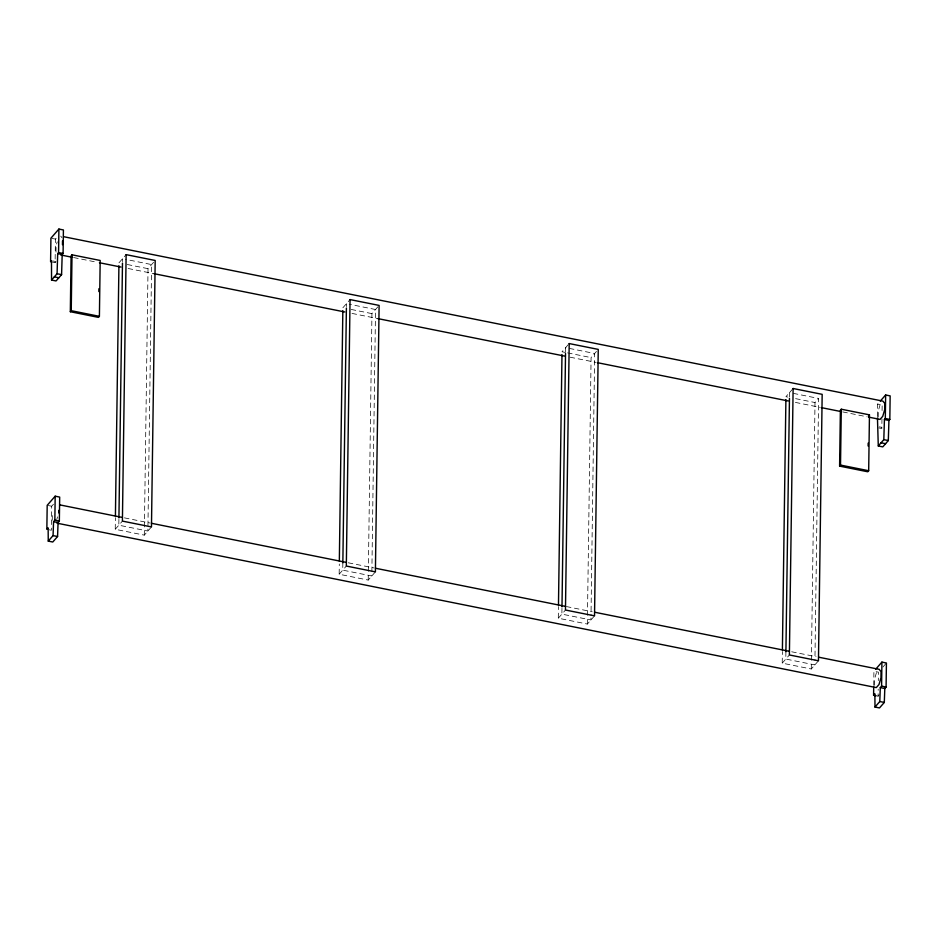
<?xml version="1.0" encoding="UTF-8"?>
<svg xmlns="http://www.w3.org/2000/svg" width="937" height="937" viewBox="0 0 937 937"><rect width="100%" height="100%" fill="white"/><g stroke="black" fill="none" stroke-linecap="round" stroke-linejoin="round"><path stroke-width="0.7" stroke-dasharray="4.68 3.51" d="M53.468 504.2L51.687 506.226L51.359 530.248L47.974 529.581M50.586 261.716L55.096 262.618L55.424 239.099L57.192 237.073M52.249 520.293L52.331 514.003M55.997 252.088L56.079 245.799L57.251 241.828M151.466 526.934L144.298 535.132L115.239 529.3L115.392 517.646M118.905 519.367L118.823 525.2L147.882 531.033L151.607 264.574L125.312 259.291M122.501 261.646L122.536 258.741M144.298 535.132L148.023 268.673L155.191 260.474M375.397 571.875L368.218 580.073L339.159 574.24L339.299 564.039M342.848 562.856L342.743 570.141L371.802 575.974L371.848 573.057M346.421 306.586L346.467 303.682M368.218 580.073L368.323 572.788M368.346 571.336L371.942 313.614L379.11 305.415M371.872 571.605L375.526 309.515L349.232 304.232M594.526 615.855L587.358 624.054L558.3 618.221L558.452 606.567M561.966 608.289L561.884 614.122L590.942 619.954L590.989 617.038M565.538 352.031L565.608 347.662L594.667 353.495L591.001 615.586M587.358 624.054L587.464 616.769M587.476 615.316L591.083 357.594L596.459 351.445M818.458 660.796L811.278 668.995L782.219 663.162L782.383 651.508M785.909 651.777L785.803 659.062L814.862 664.895L814.909 661.979M789.469 396.972L789.528 392.603L818.587 398.436L814.932 660.526M811.278 668.995L811.383 661.709M811.407 660.257L815.003 402.535L818.587 398.436M873.729 685.38L873.916 671.255L878.426 672.157L878.309 680.637M877.477 416.567L877.653 404.116L879.433 402.09M874.479 685.31L874.572 679.02L876.528 672.403M878.227 417.106L878.309 410.816L880.265 404.198M875.837 695.722L878.098 696.179L878.192 689.117M881.963 418.862L881.834 428.537L877.325 427.635M882.08 410.558L882.162 405.03L877.653 404.116M56.759 519.52L57.544 516.873M55.096 262.618L55.986 261.599L51.488 260.685M118.952 262.84L126.132 254.641M115.239 529.3L122.407 521.101M342.872 307.781L350.051 299.582M339.159 574.24L346.327 566.042M568.29 344.582L562.013 351.762L566.171 352.593M558.3 618.221L565.468 610.022M793.112 388.504L785.932 396.702L788.708 397.253M782.219 663.162L789.387 654.963M882.877 667.074L886.425 663.009M878.098 696.179L879.374 694.704M52.039 238.42L55.424 239.099M127.256 264.503L148.023 268.673M351.176 309.444L371.942 313.614M567.553 352.874L591.083 357.594M795.63 398.647L815.003 402.535M73.613 257.546L96.57 262.161M128.135 268.497L153.973 273.674M351.996 313.415L377.822 318.603M570.106 357.196L595.932 362.373M795.396 402.406L819.793 407.302M842.75 411.917L867.147 416.813M879.351 426.839L881.6 427.295M124.41 517.856L150.248 523.045M348.271 562.786L374.097 567.963M566.381 606.555L592.207 611.744M791.671 651.777L816.057 656.673M48.314 505.547L51.687 506.226M60.718 236.112L61.936 237.647"/><path stroke-width="1.41" d="M48.255 541.106L53.058 535.613L53.561 521.675L54.85 520.211L55.178 496.188L59.687 497.09L59.347 521.113L58.071 522.577L57.567 536.514L52.765 542.019L48.255 541.106L48.138 527.882L46.85 529.346L47.19 505.324L55.178 496.188M51.547 280.046L57.075 273.733L57.684 253.599L58.574 252.58L58.902 229.061L63.411 229.963L63.084 253.482L62.193 254.501L61.584 274.635L56.056 280.948L51.547 280.046L51.488 260.685L50.586 261.716L50.914 238.197L58.902 229.061M58.715 512.902L58.75 510.384M62.463 244.698L62.51 240.926M70.322 311.728L71.095 255.86L72.008 254.817L100.177 260.463L99.404 316.343L98.49 317.385L70.322 311.728L71.235 310.686L72.008 254.817M98.842 291.594L98.889 288.737M115.415 516.193L118.917 265.745M118.929 517.915L122.478 263.11M339.335 561.134L342.837 310.686M342.848 562.856L346.397 308.05M558.475 605.115L561.977 354.666M561.989 606.836L565.526 353.483M782.395 650.055L785.897 399.607M785.909 651.777L789.446 398.424M839.599 466.122L840.384 410.254L841.297 409.211L869.454 414.857L868.681 470.725L867.767 471.779L839.599 466.122L840.512 465.08L841.297 409.211M868.119 445.989L868.166 443.119M875.837 695.722L873.589 695.277L873.706 686.798M877.454 417.949L878.285 445.965L882.795 446.879L888.311 440.554L888.932 420.432L889.822 419.413L890.15 395.894L885.641 394.981L880.311 401.071M874.994 707.037L879.796 701.532L880.3 687.606L881.588 686.13L881.916 662.108L886.425 663.009L886.086 687.032L884.809 688.508L884.305 702.445L879.492 707.939L874.994 707.037L874.877 693.802L873.589 695.277M878.285 445.965L883.814 439.652L884.423 419.518L885.313 418.499L885.641 394.981M868.54 415.899L869.454 414.857M875.697 669.217L881.916 662.108M63.587 236.686L882.947 401.13L884.774 403.425L884.692 409.715L882.736 416.333L880.054 419.401L868.576 417.094M58.574 252.58L63.084 253.482M885.313 418.499L889.822 419.413M57.684 253.599L62.193 254.501M884.423 419.518L888.932 420.432M60.694 254.958L72.172 257.265M99.439 262.735L120.967 267.057M153.973 273.674L344.816 311.974M377.822 318.603L564.367 356.037M597.373 362.666L788.216 400.966M821.222 407.595L841.309 411.624M57.075 273.733L61.584 274.635M883.814 439.652L888.311 440.554M54.311 276.872L58.82 277.774M881.049 442.791L885.559 443.705M71.235 310.686L99.404 316.343M840.512 465.08L868.681 470.725M59.839 504.891L121.541 517.283M151.677 523.326L345.402 562.212M375.526 568.255L564.941 606.274M595.077 612.318L788.802 651.192M818.938 657.247L879.199 669.334L881.038 671.63L880.944 677.919L878.988 684.537L876.306 687.606L56.946 523.162M54.85 520.211L59.347 521.113M881.588 686.13L886.086 687.032M53.561 521.675L58.071 522.577M880.3 687.606L884.809 688.508M53.058 535.613L57.567 536.514M879.796 701.532L884.305 702.445M126.132 254.641L122.407 521.101L151.466 526.934L155.191 260.474L126.132 254.641M350.051 299.582L346.327 566.042L375.397 571.875L379.11 305.415L350.051 299.582M569.192 343.563L565.468 610.022L594.526 615.855L598.251 349.396L569.192 343.563M793.112 388.504L789.387 654.963L818.458 660.796L822.171 394.336L793.112 388.504"/></g></svg>
